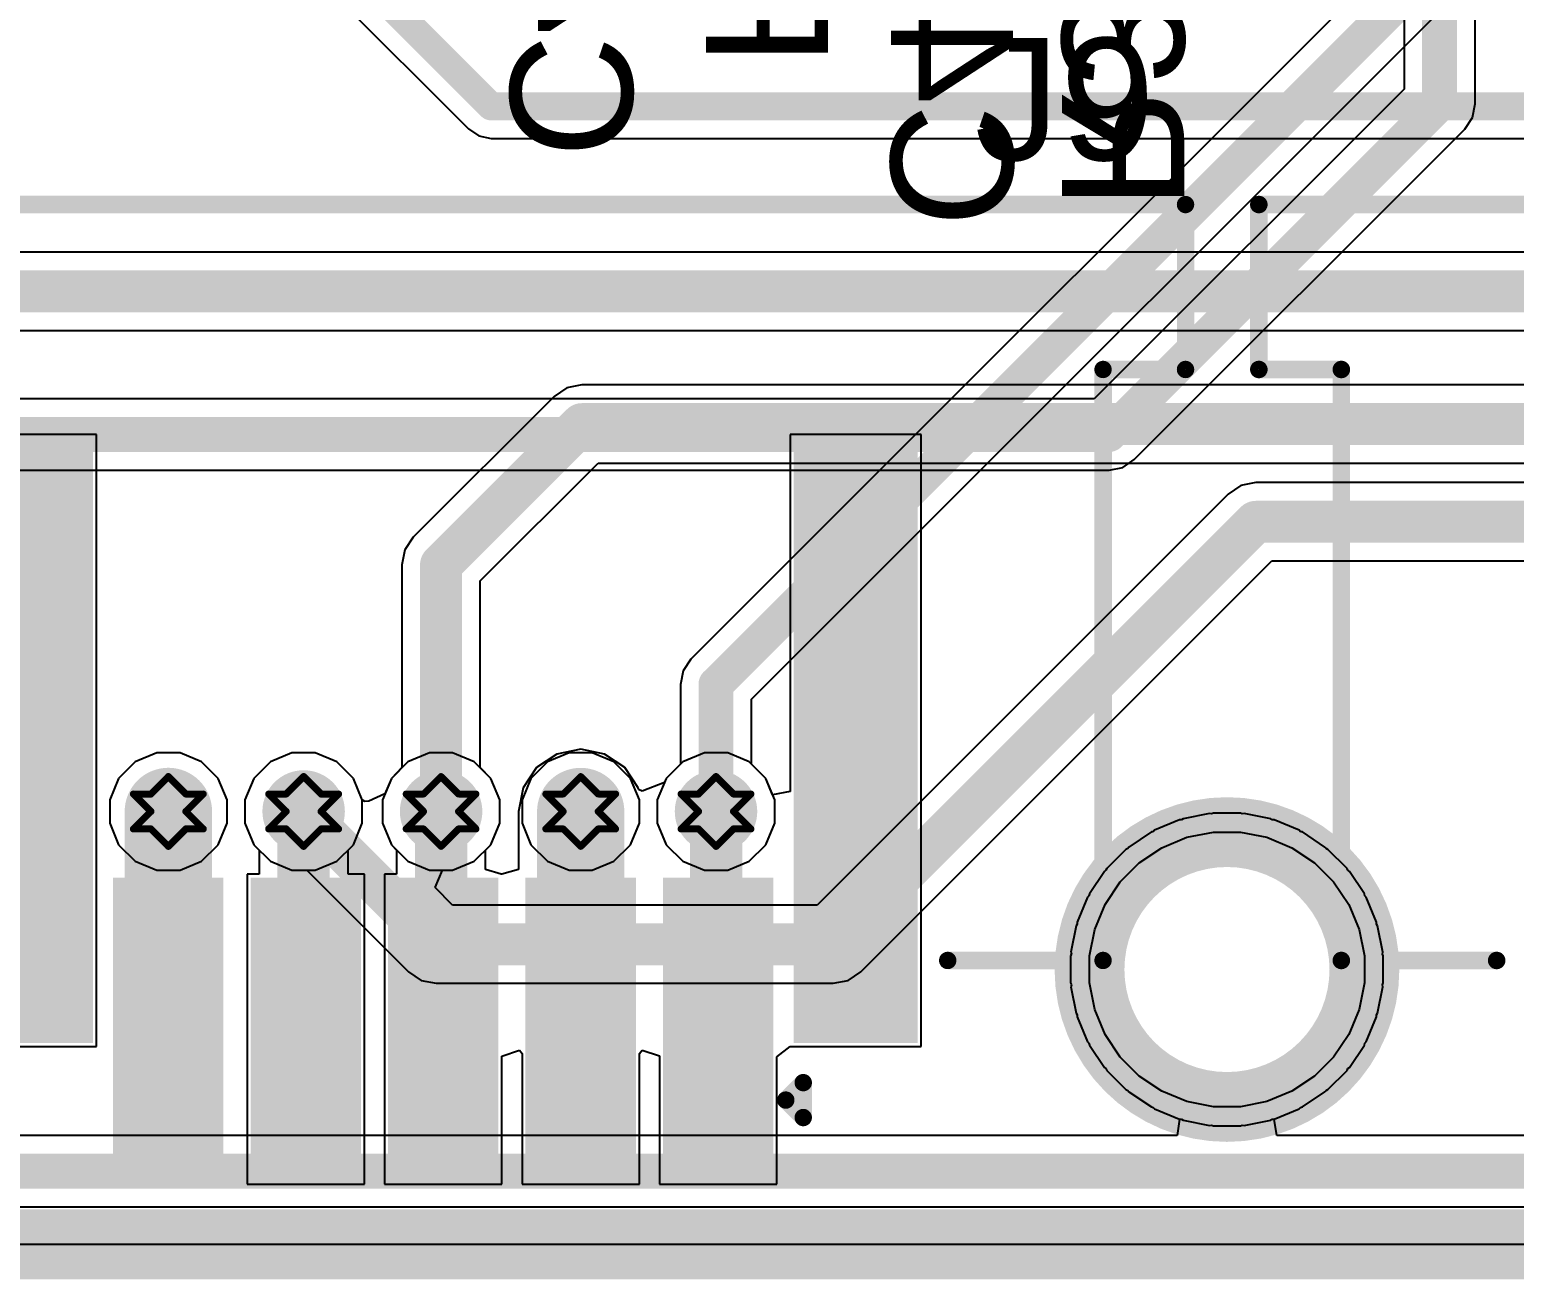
# Model space of a CAD drawing. Header units: inches. Extents: x -4 to 389, y 0 to 108.
# Drawn here: x 13.64 to 24.44, y -0.25 to 8.84 of the extents above; entities that cross this region are included whole.
import ezdxf

# ---------------------------------------------------------------- set-up
doc = ezdxf.new("R2010")
doc.units = ezdxf.units.IN
for name, color, linetype in [('Board Outline', 76, 'Continuous'), ('Bottom Layer', 5, 'Continuous'), ('Bottom Overlay', 54, 'Continuous'), ('Drill Drawing', 1, 'Continuous'), ('Multi-Layer', 9, 'Continuous'), ('Signal_1', 16, 'Continuous'), ('Signal_2', 76, 'Continuous'), ('Top Layer', 1, 'Continuous'), ('Top Overlay', 2, 'Continuous'), ('Top Paste', 8, 'Continuous'), ('Top Solder', 216, 'Continuous'), ('Via Holes', 16, 'Continuous')]:
    doc.layers.add(name, color=color, linetype=linetype)
doc.styles.add('Arial', font='', dxfattribs={"height": 0.2})
doc.styles.get('Arial').set_extended_font_data('Arial')

msp = doc.modelspace()

# ---------------------------------------------------------------- hatches: boundary and pattern name
at = {"layer": 'Bottom Layer'}
h = msp.add_hatch(color=5, dxfattribs=at)
edge = h.paths.add_edge_path()
edge.add_arc((14.645, 3.15), 0.3, 0, 360)
h = msp.add_hatch(color=5, dxfattribs=at)
edge = h.paths.add_edge_path()
edge.add_arc((15.629, 3.15), 0.3, 0, 360)
h = msp.add_hatch(color=5, dxfattribs=at)
edge = h.paths.add_edge_path()
edge.add_arc((16.629, 3.15), 0.3, 0, 360)
h = msp.add_hatch(color=5, dxfattribs=at)
edge = h.paths.add_edge_path()
edge.add_arc((17.645, 3.15), 0.3, 0, 360)
h = msp.add_hatch(color=5, dxfattribs=at)
edge = h.paths.add_edge_path()
edge.add_arc((18.629, 3.15), 0.3, 0, 360)
at = {"layer": 'Signal_1'}
h = msp.add_hatch(color=16, dxfattribs=at)
edge = h.paths.add_edge_path()
edge.add_arc((14.645, 3.15), 0.3, 0, 360)
h = msp.add_hatch(color=16, dxfattribs=at)
edge = h.paths.add_edge_path()
edge.add_arc((15.629, 3.15), 0.3, 0, 360)
h = msp.add_hatch(color=16, dxfattribs=at)
edge = h.paths.add_edge_path()
edge.add_arc((16.629, 3.15), 0.3, 0, 360)
h = msp.add_hatch(color=16, dxfattribs=at)
edge = h.paths.add_edge_path()
edge.add_arc((17.645, 3.15), 0.3, 0, 360)
h = msp.add_hatch(color=16, dxfattribs=at)
edge = h.paths.add_edge_path()
edge.add_arc((18.629, 3.15), 0.3, 0, 360)
at = {"layer": 'Signal_2'}
h = msp.add_hatch(color=76, dxfattribs=at)
edge = h.paths.add_edge_path()
edge.add_arc((14.645, 3.15), 0.3, 0, 360)
h = msp.add_hatch(color=76, dxfattribs=at)
edge = h.paths.add_edge_path()
edge.add_arc((15.629, 3.15), 0.3, 0, 360)
h = msp.add_hatch(color=76, dxfattribs=at)
edge = h.paths.add_edge_path()
edge.add_arc((16.629, 3.15), 0.3, 0, 360)
h = msp.add_hatch(color=76, dxfattribs=at)
edge = h.paths.add_edge_path()
edge.add_arc((17.645, 3.15), 0.3, 0, 360)
h = msp.add_hatch(color=76, dxfattribs=at)
edge = h.paths.add_edge_path()
edge.add_arc((18.629, 3.15), 0.3, 0, 360)
at = {"layer": 'Top Layer'}
for points in [[(13.995, 1.566), (13.295, 1.566), (13.295, 5.766), (13.995, 5.766)], [(19.995, 1.566), (19.295, 1.566), (19.295, 5.766), (19.995, 5.766)], [(14.945, 0.566), (14.345, 0.566), (14.345, 2.566), (14.945, 2.566)], [(15.945, 0.566), (15.345, 0.566), (15.345, 2.566), (15.945, 2.566)], [(16.945, 0.566), (16.345, 0.566), (16.345, 2.566), (16.945, 2.566)], [(17.945, 0.566), (17.345, 0.566), (17.345, 2.566), (17.945, 2.566)], [(18.945, 0.566), (18.345, 0.566), (18.345, 2.566), (18.945, 2.566)]]:
    msp.add_hatch(color=1, dxfattribs=at).paths.add_polyline_path(points)
h = msp.add_hatch(color=1, dxfattribs=at)
edge = h.paths.add_edge_path()
edge.add_arc((14.645, 3.15), 0.3, 0, 360)
h = msp.add_hatch(color=1, dxfattribs=at)
edge = h.paths.add_edge_path()
edge.add_arc((15.629, 3.15), 0.3, 0, 360)
h = msp.add_hatch(color=1, dxfattribs=at)
edge = h.paths.add_edge_path()
edge.add_arc((16.629, 3.15), 0.3, 0, 360)
h = msp.add_hatch(color=1, dxfattribs=at)
edge = h.paths.add_edge_path()
edge.add_arc((17.645, 3.15), 0.3, 0, 360)
h = msp.add_hatch(color=1, dxfattribs=at)
edge = h.paths.add_edge_path()
edge.add_arc((18.629, 3.15), 0.3, 0, 360)
at = {"layer": 'Top Paste'}
for points in [[(13.995, 1.566), (13.295, 1.566), (13.295, 5.766), (13.995, 5.766)], [(19.995, 1.566), (19.295, 1.566), (19.295, 5.766), (19.995, 5.766)], [(14.945, 0.566), (14.345, 0.566), (14.345, 2.566), (14.945, 2.566)], [(15.945, 0.566), (15.345, 0.566), (15.345, 2.566), (15.945, 2.566)], [(16.945, 0.566), (16.345, 0.566), (16.345, 2.566), (16.945, 2.566)], [(17.945, 0.566), (17.345, 0.566), (17.345, 2.566), (17.945, 2.566)], [(18.945, 0.566), (18.345, 0.566), (18.345, 2.566), (18.945, 2.566)]]:
    msp.add_hatch(color=8, dxfattribs=at).paths.add_polyline_path(points)
at = {"layer": 'Top Solder'}
for points in [[(14.096, 1.465), (13.193, 1.465), (13.193, 5.868), (14.096, 5.868)], [(20.096, 1.465), (19.193, 1.465), (19.193, 5.868), (20.096, 5.868)], [(15.046, 0.465), (14.243, 0.465), (14.243, 2.668), (15.046, 2.668)], [(16.046, 0.465), (15.243, 0.465), (15.243, 2.668), (16.046, 2.668)], [(17.046, 0.465), (16.243, 0.465), (16.243, 2.668), (17.046, 2.668)], [(18.046, 0.465), (17.243, 0.465), (17.243, 2.668), (18.046, 2.668)], [(19.046, 0.465), (18.243, 0.465), (18.243, 2.668), (19.046, 2.668)]]:
    msp.add_hatch(color=216, dxfattribs=at).paths.add_polyline_path(points)
at = {"layer": 'Via Holes'}
h = msp.add_hatch(color=7, dxfattribs=at)
edge = h.paths.add_edge_path()
edge.add_arc((14.645, 3.15), 0.15, 0, 360)
h = msp.add_hatch(color=7, dxfattribs=at)
edge = h.paths.add_edge_path()
edge.add_arc((15.629, 3.15), 0.15, 0, 360)
h = msp.add_hatch(color=7, dxfattribs=at)
edge = h.paths.add_edge_path()
edge.add_arc((16.629, 3.15), 0.15, 0, 360)
h = msp.add_hatch(color=7, dxfattribs=at)
edge = h.paths.add_edge_path()
edge.add_arc((17.645, 3.15), 0.15, 0, 360)
h = msp.add_hatch(color=7, dxfattribs=at)
edge = h.paths.add_edge_path()
edge.add_arc((18.629, 3.15), 0.15, 0, 360)

# ---------------------------------------------------------------- linework, layer by layer
at = {"layer": 'Board Outline'}
for points, const_width in [([(23.346, 2, 1), (21.346, 2, 1)], 0.508), ([(21.219, 2, 1), (21.473, 2, 1)], 0.254), ([(23.219, 2, 1), (23.473, 2, 1)], 0.254)]:
    msp.add_lwpolyline(points, format="xyb", close=True, dxfattribs=dict(at, const_width=const_width))
at = {"layer": 'Board Outline', "const_width": 0.508}
msp.add_lwpolyline([(0, 0), (45.009, 0)], dxfattribs=at)
at = {"layer": 'Bottom Layer'}
for p, q in [((17.452, 6.17), (16.427, 5.146)), ((17.544, 6.232), (17.452, 6.17)), ((17.452, 6.17), (17.452, 6.17)), ((17.653, 6.254), (17.544, 6.232)), ((28.856, 6.254), (17.653, 6.254)), ((17.653, 6.254), (17.653, 6.254)), ((16.913, 4.827), (17.771, 5.684)), ((17.771, 5.684), (28.974, 5.684)), ((22.446, 5.521), (22.354, 5.459)), ((22.555, 5.543), (22.446, 5.521)), ((31.004, 5.543), (22.555, 5.543)), ((22.354, 5.459), (19.364, 2.469)), ((22.354, 5.459), (22.354, 5.459)), ((16.427, 5.146), (16.365, 5.054)), ((16.365, 5.054), (16.344, 4.945)), ((19.683, 1.983), (22.673, 4.973)), ((22.673, 4.973), (31.122, 4.973)), ((16.344, 4.945), (16.344, 4.945)), ((16.344, 4.945), (16.344, 3.469)), ((16.913, 3.469), (16.913, 4.827)), ((15.544, 3.577), (15.387, 3.512)), ((15.714, 3.577), (15.544, 3.577)), ((15.871, 3.512), (15.714, 3.577)), ((17.56, 3.577), (17.403, 3.512)), ((17.729, 3.577), (17.56, 3.577)), ((17.886, 3.512), (17.729, 3.577)), ((18.544, 3.577), (18.387, 3.512)), ((18.714, 3.577), (18.544, 3.577)), ((18.871, 3.512), (18.714, 3.577)), ((15.387, 3.512), (15.267, 3.391)), ((15.991, 3.391), (15.871, 3.512)), ((16.344, 3.469), (16.267, 3.391)), ((16.991, 3.391), (16.913, 3.469)), ((17.403, 3.512), (17.283, 3.391)), ((18.007, 3.391), (17.886, 3.512)), ((18.387, 3.512), (18.267, 3.391)), ((18.991, 3.391), (18.871, 3.512)), ((15.267, 3.391), (15.202, 3.235)), ((16.056, 3.235), (15.991, 3.391)), ((16.267, 3.391), (16.22, 3.279)), ((17.056, 3.235), (16.991, 3.391)), ((17.283, 3.391), (17.218, 3.235)), ((18.072, 3.235), (18.007, 3.391)), ((18.267, 3.391), (18.202, 3.235)), ((19.056, 3.235), (18.991, 3.391)), ((16.22, 3.279), (16.104, 3.225)), ((15.202, 3.235), (15.202, 3.065)), ((16.075, 3.223), (16.056, 3.235)), ((16.104, 3.225), (16.075, 3.223)), ((17.056, 3.065), (17.056, 3.235)), ((17.218, 3.235), (17.218, 3.065)), ((18.072, 3.065), (18.072, 3.235)), ((18.202, 3.235), (18.202, 3.065)), ((19.056, 3.065), (19.056, 3.235)), ((22.22, 3.135), (22.027, 3.097)), ((22.234, 3.132), (22.22, 3.135)), ((22.247, 3.138), (22.234, 3.132)), ((22.444, 3.138), (22.247, 3.138)), ((22.457, 3.132), (22.444, 3.138)), ((22.471, 3.135), (22.457, 3.132)), ((22.664, 3.097), (22.471, 3.135)), ((15.202, 3.065), (15.267, 2.908)), ((16.991, 2.908), (17.056, 3.065)), ((17.218, 3.065), (17.283, 2.908)), ((18.007, 2.908), (18.072, 3.065)), ((18.202, 3.065), (18.267, 2.908)), ((18.991, 2.908), (19.056, 3.065)), ((22.001, 3.089), (21.819, 3.013)), ((22.015, 3.089), (22.001, 3.089)), ((22.027, 3.097), (22.015, 3.089)), ((22.676, 3.089), (22.664, 3.097)), ((22.69, 3.089), (22.676, 3.089)), ((22.872, 3.013), (22.69, 3.089)), ((21.796, 3.001), (21.632, 2.891)), ((21.809, 3.003), (21.796, 3.001)), ((21.819, 3.013), (21.809, 3.003)), ((22.882, 3.003), (22.872, 3.013)), ((22.896, 3.001), (22.882, 3.003)), ((23.059, 2.891), (22.896, 3.001)), ((15.267, 2.908), (15.387, 2.788)), ((16.87, 2.788), (16.991, 2.908)), ((17.283, 2.908), (17.403, 2.788)), ((17.886, 2.788), (18.007, 2.908)), ((18.267, 2.908), (18.387, 2.788)), ((18.871, 2.788), (18.991, 2.908)), ((21.611, 2.874), (21.472, 2.735)), ((21.624, 2.88), (21.611, 2.874)), ((21.632, 2.891), (21.624, 2.88)), ((23.067, 2.88), (23.059, 2.891)), ((23.08, 2.874), (23.067, 2.88)), ((23.22, 2.735), (23.08, 2.874)), ((15.387, 2.788), (15.544, 2.723)), ((15.544, 2.723), (15.653, 2.723)), ((15.653, 2.723), (16.393, 1.983)), ((16.586, 2.596), (16.639, 2.723)), ((16.639, 2.723), (16.713, 2.723)), ((16.713, 2.723), (16.87, 2.788)), ((17.403, 2.788), (17.56, 2.723)), ((17.56, 2.723), (17.729, 2.723)), ((17.729, 2.723), (17.886, 2.788)), ((18.387, 2.788), (18.544, 2.723)), ((18.544, 2.723), (18.714, 2.723)), ((18.714, 2.723), (18.871, 2.788)), ((21.455, 2.714), (21.345, 2.55)), ((21.466, 2.722), (21.455, 2.714)), ((21.472, 2.735), (21.466, 2.722)), ((23.225, 2.722), (23.22, 2.735)), ((23.237, 2.714), (23.225, 2.722)), ((23.346, 2.55), (23.237, 2.714)), ((16.712, 2.469), (16.586, 2.596)), ((21.332, 2.527), (21.257, 2.345)), ((21.342, 2.536), (21.332, 2.527)), ((21.345, 2.55), (21.342, 2.536)), ((23.349, 2.536), (23.346, 2.55)), ((23.359, 2.527), (23.349, 2.536)), ((23.434, 2.345), (23.359, 2.527)), ((19.364, 2.469), (16.712, 2.469)), ((21.249, 2.319), (21.211, 2.126)), ((21.257, 2.33), (21.249, 2.319)), ((21.257, 2.345), (21.257, 2.33)), ((23.434, 2.33), (23.434, 2.345)), ((23.442, 2.319), (23.434, 2.33)), ((23.48, 2.126), (23.442, 2.319)), ((21.214, 2.112), (21.208, 2.099)), ((21.208, 2.099), (21.208, 1.902)), ((21.211, 2.126), (21.214, 2.112)), ((23.478, 2.112), (23.48, 2.126)), ((23.483, 2.099), (23.478, 2.112)), ((23.483, 1.902), (23.483, 2.099)), ((16.393, 1.983), (16.393, 1.983)), ((16.393, 1.983), (16.485, 1.921)), ((19.591, 1.921), (19.683, 1.983)), ((16.485, 1.921), (16.594, 1.9)), ((16.594, 1.9), (16.594, 1.9)), ((16.594, 1.9), (19.482, 1.9)), ((19.482, 1.9), (19.591, 1.921)), ((19.482, 1.9), (19.482, 1.9)), ((21.208, 1.902), (21.214, 1.889)), ((21.214, 1.889), (21.211, 1.875)), ((21.211, 1.875), (21.249, 1.682)), ((23.442, 1.682), (23.48, 1.875)), ((23.478, 1.889), (23.483, 1.902)), ((23.48, 1.875), (23.478, 1.889)), ((21.249, 1.682), (21.257, 1.67)), ((21.257, 1.67), (21.257, 1.656)), ((21.257, 1.656), (21.332, 1.474)), ((23.359, 1.474), (23.434, 1.656)), ((23.434, 1.67), (23.442, 1.682)), ((23.434, 1.656), (23.434, 1.67)), ((21.332, 1.474), (21.342, 1.464)), ((21.342, 1.464), (21.345, 1.45)), ((21.345, 1.45), (21.455, 1.286)), ((23.237, 1.286), (23.346, 1.45)), ((23.346, 1.45), (23.349, 1.464)), ((23.349, 1.464), (23.359, 1.474)), ((21.455, 1.286), (21.466, 1.279)), ((21.466, 1.279), (21.472, 1.266)), ((21.472, 1.266), (21.611, 1.126)), ((23.08, 1.126), (23.22, 1.266)), ((23.22, 1.266), (23.225, 1.279)), ((23.225, 1.279), (23.237, 1.286)), ((21.611, 1.126), (21.624, 1.121)), ((21.624, 1.121), (21.632, 1.109)), ((21.632, 1.109), (21.796, 1)), ((22.896, 1), (23.059, 1.109)), ((23.059, 1.109), (23.067, 1.121)), ((23.067, 1.121), (23.08, 1.126)), ((21.796, 1), (21.809, 0.997)), ((21.809, 0.997), (21.819, 0.987)), ((21.819, 0.987), (22.001, 0.912)), ((22.69, 0.912), (22.872, 0.987)), ((22.872, 0.987), (22.882, 0.997)), ((22.882, 0.997), (22.896, 1)), ((22.001, 0.912), (22.015, 0.912)), ((22.015, 0.912), (22.027, 0.904)), ((22.027, 0.904), (22.22, 0.865)), ((22.22, 0.865), (22.234, 0.868)), ((22.234, 0.868), (22.247, 0.863)), ((22.444, 0.863), (22.457, 0.868)), ((22.457, 0.868), (22.471, 0.865)), ((22.471, 0.865), (22.664, 0.904)), ((22.664, 0.904), (22.676, 0.912)), ((22.676, 0.912), (22.69, 0.912)), ((22.247, 0.863), (22.444, 0.863)), ((45.009, 0), (0, 0))]:
    msp.add_line(p, q, dxfattribs=at)
at = {"layer": 'Bottom Layer', "const_width": 0.305}
for points in [[(16.629, 4.945), (17.653, 5.969)], [(17.653, 5.969), (28.974, 5.969)], [(19.482, 2.184), (22.555, 5.258)], [(22.555, 5.258), (31.122, 5.258)], [(16.629, 3.15), (16.629, 4.945)], [(15.629, 3.15), (16.594, 2.184)], [(16.594, 2.184), (19.482, 2.184)]]:
    msp.add_lwpolyline(points, dxfattribs=at)
at = {"layer": 'Bottom Layer', "const_width": 0.152}
for points in [[(17.577, 5.969, 1), (17.729, 5.969, 1)], [(17.577, 5.969, 1), (17.729, 5.969, 1)], [(22.479, 5.258, 1), (22.631, 5.258, 1)], [(22.479, 5.258, 1), (22.631, 5.258, 1)], [(16.552, 4.945, 1), (16.705, 4.945, 1)], [(16.552, 4.945, 1), (16.705, 4.945, 1)], [(15.553, 3.15, 1), (15.705, 3.15, 1)], [(16.552, 3.15, 1), (16.705, 3.15, 1)], [(16.518, 2.184, 1), (16.67, 2.184, 1)], [(16.518, 2.184, 1), (16.67, 2.184, 1)], [(19.406, 2.184, 1), (19.558, 2.184, 1)], [(19.406, 2.184, 1), (19.558, 2.184, 1)]]:
    msp.add_lwpolyline(points, format="xyb", close=True, dxfattribs=at)
at = {"layer": 'Drill Drawing', "const_width": 0.0508}
for points in [[(14.518, 3.277), (14.645, 3.404)], [(14.645, 3.404), (14.772, 3.277)], [(15.502, 3.277), (15.629, 3.404)], [(15.629, 3.404), (15.756, 3.277)], [(16.502, 3.277), (16.629, 3.404)], [(16.629, 3.404), (16.756, 3.277)], [(17.518, 3.277), (17.645, 3.404)], [(17.645, 3.404), (17.772, 3.277)], [(18.502, 3.277), (18.629, 3.404)], [(18.629, 3.404), (18.756, 3.277)], [(14.391, 3.277), (14.518, 3.15)], [(14.391, 3.277), (14.518, 3.277)], [(14.772, 3.277), (14.899, 3.277)], [(14.772, 3.15), (14.899, 3.277)], [(15.375, 3.277), (15.502, 3.15)], [(15.375, 3.277), (15.502, 3.277)], [(15.756, 3.277), (15.883, 3.277)], [(15.756, 3.15), (15.883, 3.277)], [(16.375, 3.277), (16.502, 3.15)], [(16.375, 3.277), (16.502, 3.277)], [(16.756, 3.277), (16.883, 3.277)], [(16.756, 3.15), (16.883, 3.277)], [(17.391, 3.277), (17.518, 3.15)], [(17.391, 3.277), (17.518, 3.277)], [(17.772, 3.277), (17.899, 3.277)], [(17.772, 3.15), (17.899, 3.277)], [(18.375, 3.277), (18.502, 3.15)], [(18.375, 3.277), (18.502, 3.277)], [(18.756, 3.277), (18.883, 3.277)], [(18.756, 3.15), (18.883, 3.277)], [(14.391, 3.023), (14.518, 3.15)], [(14.772, 3.15), (14.899, 3.023)], [(15.375, 3.023), (15.502, 3.15)], [(15.756, 3.15), (15.883, 3.023)], [(16.375, 3.023), (16.502, 3.15)], [(16.756, 3.15), (16.883, 3.023)], [(17.391, 3.023), (17.518, 3.15)], [(17.772, 3.15), (17.899, 3.023)], [(18.375, 3.023), (18.502, 3.15)], [(18.756, 3.15), (18.883, 3.023)], [(14.391, 3.023), (14.518, 3.023)], [(14.518, 3.023), (14.645, 2.896)], [(14.645, 2.896), (14.772, 3.023)], [(14.772, 3.023), (14.899, 3.023)], [(15.375, 3.023), (15.502, 3.023)], [(15.502, 3.023), (15.629, 2.896)], [(15.629, 2.896), (15.756, 3.023)], [(15.756, 3.023), (15.883, 3.023)], [(16.375, 3.023), (16.502, 3.023)], [(16.502, 3.023), (16.629, 2.896)], [(16.629, 2.896), (16.756, 3.023)], [(16.756, 3.023), (16.883, 3.023)], [(17.391, 3.023), (17.518, 3.023)], [(17.518, 3.023), (17.645, 2.896)], [(17.645, 2.896), (17.772, 3.023)], [(17.772, 3.023), (17.899, 3.023)], [(18.375, 3.023), (18.502, 3.023)], [(18.502, 3.023), (18.629, 2.896)], [(18.629, 2.896), (18.756, 3.023)], [(18.756, 3.023), (18.883, 3.023)]]:
    msp.add_lwpolyline(points, dxfattribs=at)
at = {"layer": 'Drill Drawing', "const_width": 0.0254}
for points in [[(14.632, 3.404, 1), (14.658, 3.404, 1)], [(14.632, 3.404, 1), (14.658, 3.404, 1)], [(15.616, 3.404, 1), (15.642, 3.404, 1)], [(15.616, 3.404, 1), (15.642, 3.404, 1)], [(16.616, 3.404, 1), (16.641, 3.404, 1)], [(16.616, 3.404, 1), (16.641, 3.404, 1)], [(17.632, 3.404, 1), (17.657, 3.404, 1)], [(17.632, 3.404, 1), (17.657, 3.404, 1)], [(18.616, 3.404, 1), (18.642, 3.404, 1)], [(18.616, 3.404, 1), (18.642, 3.404, 1)], [(14.378, 3.277, 1), (14.404, 3.277, 1)], [(14.378, 3.277, 1), (14.404, 3.277, 1)], [(14.505, 3.277, 1), (14.531, 3.277, 1)], [(14.505, 3.277, 1), (14.531, 3.277, 1)], [(14.759, 3.277, 1), (14.785, 3.277, 1)], [(14.759, 3.277, 1), (14.785, 3.277, 1)], [(14.886, 3.277, 1), (14.912, 3.277, 1)], [(14.886, 3.277, 1), (14.912, 3.277, 1)], [(15.362, 3.277, 1), (15.388, 3.277, 1)], [(15.362, 3.277, 1), (15.388, 3.277, 1)], [(15.489, 3.277, 1), (15.515, 3.277, 1)], [(15.489, 3.277, 1), (15.515, 3.277, 1)], [(15.743, 3.277, 1), (15.769, 3.277, 1)], [(15.743, 3.277, 1), (15.769, 3.277, 1)], [(15.87, 3.277, 1), (15.896, 3.277, 1)], [(15.87, 3.277, 1), (15.896, 3.277, 1)], [(16.362, 3.277, 1), (16.387, 3.277, 1)], [(16.362, 3.277, 1), (16.387, 3.277, 1)], [(16.489, 3.277, 1), (16.514, 3.277, 1)], [(16.489, 3.277, 1), (16.514, 3.277, 1)], [(16.743, 3.277, 1), (16.768, 3.277, 1)], [(16.743, 3.277, 1), (16.768, 3.277, 1)], [(16.87, 3.277, 1), (16.895, 3.277, 1)], [(16.87, 3.277, 1), (16.895, 3.277, 1)], [(17.378, 3.277, 1), (17.403, 3.277, 1)], [(17.378, 3.277, 1), (17.403, 3.277, 1)], [(17.505, 3.277, 1), (17.53, 3.277, 1)], [(17.505, 3.277, 1), (17.53, 3.277, 1)], [(17.759, 3.277, 1), (17.784, 3.277, 1)], [(17.759, 3.277, 1), (17.784, 3.277, 1)], [(17.886, 3.277, 1), (17.911, 3.277, 1)], [(17.886, 3.277, 1), (17.911, 3.277, 1)], [(18.362, 3.277, 1), (18.388, 3.277, 1)], [(18.362, 3.277, 1), (18.388, 3.277, 1)], [(18.489, 3.277, 1), (18.515, 3.277, 1)], [(18.489, 3.277, 1), (18.515, 3.277, 1)], [(18.743, 3.277, 1), (18.769, 3.277, 1)], [(18.743, 3.277, 1), (18.769, 3.277, 1)], [(18.87, 3.277, 1), (18.896, 3.277, 1)], [(18.87, 3.277, 1), (18.896, 3.277, 1)], [(14.505, 3.15, 1), (14.531, 3.15, 1)], [(14.505, 3.15, 1), (14.531, 3.15, 1)], [(14.759, 3.15, 1), (14.785, 3.15, 1)], [(14.759, 3.15, 1), (14.785, 3.15, 1)], [(15.489, 3.15, 1), (15.515, 3.15, 1)], [(15.489, 3.15, 1), (15.515, 3.15, 1)], [(15.743, 3.15, 1), (15.769, 3.15, 1)], [(15.743, 3.15, 1), (15.769, 3.15, 1)], [(16.489, 3.15, 1), (16.514, 3.15, 1)], [(16.489, 3.15, 1), (16.514, 3.15, 1)], [(16.743, 3.15, 1), (16.768, 3.15, 1)], [(16.743, 3.15, 1), (16.768, 3.15, 1)], [(17.505, 3.15, 1), (17.53, 3.15, 1)], [(17.505, 3.15, 1), (17.53, 3.15, 1)], [(17.759, 3.15, 1), (17.784, 3.15, 1)], [(17.759, 3.15, 1), (17.784, 3.15, 1)], [(18.489, 3.15, 1), (18.515, 3.15, 1)], [(18.489, 3.15, 1), (18.515, 3.15, 1)], [(18.743, 3.15, 1), (18.769, 3.15, 1)], [(18.743, 3.15, 1), (18.769, 3.15, 1)], [(14.378, 3.023, 1), (14.404, 3.023, 1)], [(14.378, 3.023, 1), (14.404, 3.023, 1)], [(14.505, 3.023, 1), (14.531, 3.023, 1)], [(14.505, 3.023, 1), (14.531, 3.023, 1)], [(14.759, 3.023, 1), (14.785, 3.023, 1)], [(14.759, 3.023, 1), (14.785, 3.023, 1)], [(14.886, 3.023, 1), (14.912, 3.023, 1)], [(14.886, 3.023, 1), (14.912, 3.023, 1)], [(15.362, 3.023, 1), (15.388, 3.023, 1)], [(15.362, 3.023, 1), (15.388, 3.023, 1)], [(15.489, 3.023, 1), (15.515, 3.023, 1)], [(15.489, 3.023, 1), (15.515, 3.023, 1)], [(15.743, 3.023, 1), (15.769, 3.023, 1)], [(15.743, 3.023, 1), (15.769, 3.023, 1)], [(15.87, 3.023, 1), (15.896, 3.023, 1)], [(15.87, 3.023, 1), (15.896, 3.023, 1)], [(16.362, 3.023, 1), (16.387, 3.023, 1)], [(16.362, 3.023, 1), (16.387, 3.023, 1)], [(16.489, 3.023, 1), (16.514, 3.023, 1)], [(16.489, 3.023, 1), (16.514, 3.023, 1)], [(16.743, 3.023, 1), (16.768, 3.023, 1)], [(16.743, 3.023, 1), (16.768, 3.023, 1)], [(16.87, 3.023, 1), (16.895, 3.023, 1)], [(16.87, 3.023, 1), (16.895, 3.023, 1)], [(17.378, 3.023, 1), (17.403, 3.023, 1)], [(17.378, 3.023, 1), (17.403, 3.023, 1)], [(17.505, 3.023, 1), (17.53, 3.023, 1)], [(17.505, 3.023, 1), (17.53, 3.023, 1)], [(17.759, 3.023, 1), (17.784, 3.023, 1)], [(17.759, 3.023, 1), (17.784, 3.023, 1)], [(17.886, 3.023, 1), (17.911, 3.023, 1)], [(17.886, 3.023, 1), (17.911, 3.023, 1)], [(18.362, 3.023, 1), (18.388, 3.023, 1)], [(18.362, 3.023, 1), (18.388, 3.023, 1)], [(18.489, 3.023, 1), (18.515, 3.023, 1)], [(18.489, 3.023, 1), (18.515, 3.023, 1)], [(18.743, 3.023, 1), (18.769, 3.023, 1)], [(18.743, 3.023, 1), (18.769, 3.023, 1)], [(18.87, 3.023, 1), (18.896, 3.023, 1)], [(18.87, 3.023, 1), (18.896, 3.023, 1)], [(14.632, 2.896, 1), (14.658, 2.896, 1)], [(14.632, 2.896, 1), (14.658, 2.896, 1)], [(15.616, 2.896, 1), (15.642, 2.896, 1)], [(15.616, 2.896, 1), (15.642, 2.896, 1)], [(16.616, 2.896, 1), (16.641, 2.896, 1)], [(16.616, 2.896, 1), (16.641, 2.896, 1)], [(17.632, 2.896, 1), (17.657, 2.896, 1)], [(17.632, 2.896, 1), (17.657, 2.896, 1)], [(18.616, 2.896, 1), (18.642, 2.896, 1)], [(18.616, 2.896, 1), (18.642, 2.896, 1)]]:
    msp.add_lwpolyline(points, format="xyb", close=True, dxfattribs=at)
at = {"layer": 'Multi-Layer'}
for p, q in [((21.872, 2.886), (22.054, 2.962)), ((22.054, 2.962), (22.247, 3)), ((22.247, 3), (22.346, 3)), ((22.346, 3), (22.444, 3)), ((22.444, 3), (22.637, 2.962)), ((22.637, 2.962), (22.819, 2.886)), ((21.708, 2.777), (21.872, 2.886)), ((22.819, 2.886), (22.983, 2.777)), ((21.569, 2.638), (21.708, 2.777)), ((22.983, 2.777), (23.122, 2.638)), ((21.459, 2.474), (21.569, 2.638)), ((23.122, 2.638), (23.232, 2.474)), ((21.384, 2.292), (21.459, 2.474)), ((23.232, 2.474), (23.307, 2.292)), ((21.346, 2.099), (21.384, 2.292)), ((23.307, 2.292), (23.346, 2.099)), ((21.346, 2), (21.346, 2.099)), ((23.346, 2.099), (23.346, 2)), ((21.346, 1.902), (21.346, 2)), ((23.346, 2), (23.346, 1.902)), ((21.384, 1.709), (21.346, 1.902)), ((23.346, 1.902), (23.307, 1.709)), ((21.459, 1.527), (21.384, 1.709)), ((23.307, 1.709), (23.232, 1.527)), ((21.569, 1.363), (21.459, 1.527)), ((23.232, 1.527), (23.122, 1.363)), ((21.708, 1.223), (21.569, 1.363)), ((23.122, 1.363), (22.983, 1.223)), ((21.872, 1.114), (21.708, 1.223)), ((22.983, 1.223), (22.819, 1.114)), ((22.054, 1.039), (21.872, 1.114)), ((22.819, 1.114), (22.637, 1.039)), ((22.247, 1), (22.054, 1.039)), ((22.346, 1), (22.247, 1)), ((22.346, 1), (22.346, 1)), ((22.444, 1), (22.346, 1)), ((22.637, 1.039), (22.444, 1))]:
    msp.add_line(p, q, dxfattribs=at)
at = {"layer": 'Signal_1'}
for p, q in [((28.875, 14.687), (19.197, 5.009)), ((19.563, 4.643), (29.317, 14.396)), ((19.197, 5.009), (18.446, 4.258)), ((18.888, 3.967), (19.563, 4.643)), ((18.446, 4.258), (18.39, 4.174)), ((18.39, 4.174), (18.37, 4.075)), ((18.37, 4.075), (18.37, 3.494)), ((18.888, 3.494), (18.888, 3.967)), ((14.56, 3.577), (14.403, 3.512)), ((14.73, 3.577), (14.56, 3.577)), ((14.887, 3.512), (14.73, 3.577)), ((15.544, 3.577), (15.387, 3.512)), ((15.714, 3.577), (15.544, 3.577)), ((15.871, 3.512), (15.714, 3.577)), ((16.544, 3.577), (16.387, 3.512)), ((16.713, 3.577), (16.544, 3.577)), ((16.87, 3.512), (16.713, 3.577)), ((14.403, 3.512), (14.283, 3.391)), ((15.007, 3.391), (14.887, 3.512)), ((15.387, 3.512), (15.267, 3.391)), ((15.991, 3.391), (15.871, 3.512)), ((16.387, 3.512), (16.267, 3.391)), ((16.991, 3.391), (16.87, 3.512)), ((18.37, 3.494), (18.267, 3.391)), ((18.991, 3.391), (18.888, 3.494)), ((14.283, 3.391), (14.218, 3.235)), ((15.072, 3.235), (15.007, 3.391)), ((15.267, 3.391), (15.202, 3.235)), ((16.056, 3.235), (15.991, 3.391)), ((16.267, 3.391), (16.202, 3.235)), ((17.056, 3.235), (16.991, 3.391)), ((18.267, 3.391), (18.202, 3.235)), ((19.056, 3.235), (18.991, 3.391)), ((14.218, 3.235), (14.218, 3.065)), ((15.072, 3.065), (15.072, 3.235)), ((15.202, 3.235), (15.202, 3.065)), ((16.056, 3.065), (16.056, 3.235)), ((16.202, 3.235), (16.202, 3.065)), ((17.056, 3.065), (17.056, 3.235)), ((18.202, 3.235), (18.202, 3.065)), ((19.056, 3.065), (19.056, 3.235)), ((22.22, 3.135), (22.027, 3.097)), ((22.234, 3.132), (22.22, 3.135)), ((22.247, 3.138), (22.234, 3.132)), ((22.444, 3.138), (22.247, 3.138)), ((22.457, 3.132), (22.444, 3.138)), ((22.471, 3.135), (22.457, 3.132)), ((22.664, 3.097), (22.471, 3.135)), ((14.218, 3.065), (14.283, 2.908)), ((15.007, 2.908), (15.072, 3.065)), ((15.202, 3.065), (15.267, 2.908)), ((15.991, 2.908), (16.056, 3.065)), ((16.202, 3.065), (16.267, 2.908)), ((16.991, 2.908), (17.056, 3.065)), ((18.202, 3.065), (18.267, 2.908)), ((18.991, 2.908), (19.056, 3.065)), ((22.001, 3.089), (21.819, 3.013)), ((22.015, 3.089), (22.001, 3.089)), ((22.027, 3.097), (22.015, 3.089)), ((22.676, 3.089), (22.664, 3.097)), ((22.69, 3.089), (22.676, 3.089)), ((22.872, 3.013), (22.69, 3.089)), ((21.796, 3.001), (21.632, 2.891)), ((21.809, 3.003), (21.796, 3.001)), ((21.819, 3.013), (21.809, 3.003)), ((22.882, 3.003), (22.872, 3.013)), ((22.896, 3.001), (22.882, 3.003)), ((23.059, 2.891), (22.896, 3.001)), ((14.283, 2.908), (14.403, 2.788)), ((14.887, 2.788), (15.007, 2.908)), ((15.267, 2.908), (15.387, 2.788)), ((15.871, 2.788), (15.991, 2.908)), ((16.267, 2.908), (16.387, 2.788)), ((16.87, 2.788), (16.991, 2.908)), ((18.267, 2.908), (18.387, 2.788)), ((18.871, 2.788), (18.991, 2.908)), ((21.611, 2.874), (21.472, 2.735)), ((21.624, 2.88), (21.611, 2.874)), ((21.632, 2.891), (21.624, 2.88)), ((23.067, 2.88), (23.059, 2.891)), ((23.08, 2.874), (23.067, 2.88)), ((23.22, 2.735), (23.08, 2.874)), ((14.403, 2.788), (14.56, 2.723)), ((14.56, 2.723), (14.73, 2.723)), ((14.73, 2.723), (14.887, 2.788)), ((15.387, 2.788), (15.544, 2.723)), ((15.544, 2.723), (15.714, 2.723)), ((15.714, 2.723), (15.871, 2.788)), ((16.387, 2.788), (16.544, 2.723)), ((16.544, 2.723), (16.713, 2.723)), ((16.713, 2.723), (16.87, 2.788)), ((18.387, 2.788), (18.544, 2.723)), ((18.544, 2.723), (18.714, 2.723)), ((18.714, 2.723), (18.871, 2.788)), ((21.455, 2.714), (21.345, 2.55)), ((21.466, 2.722), (21.455, 2.714)), ((21.472, 2.735), (21.466, 2.722)), ((23.225, 2.722), (23.22, 2.735)), ((23.237, 2.714), (23.225, 2.722)), ((23.346, 2.55), (23.237, 2.714)), ((21.332, 2.527), (21.257, 2.345)), ((21.342, 2.536), (21.332, 2.527)), ((21.345, 2.55), (21.342, 2.536)), ((23.349, 2.536), (23.346, 2.55)), ((23.359, 2.527), (23.349, 2.536)), ((23.434, 2.345), (23.359, 2.527)), ((21.249, 2.319), (21.211, 2.126)), ((21.257, 2.33), (21.249, 2.319)), ((21.257, 2.345), (21.257, 2.33)), ((23.434, 2.33), (23.434, 2.345)), ((23.442, 2.319), (23.434, 2.33)), ((23.48, 2.126), (23.442, 2.319)), ((21.214, 2.112), (21.208, 2.099)), ((21.208, 2.099), (21.208, 1.902)), ((21.211, 2.126), (21.214, 2.112)), ((23.478, 2.112), (23.48, 2.126)), ((23.483, 2.099), (23.478, 2.112)), ((23.483, 1.902), (23.483, 2.099)), ((21.208, 1.902), (21.214, 1.889)), ((21.214, 1.889), (21.211, 1.875)), ((21.211, 1.875), (21.249, 1.682)), ((23.442, 1.682), (23.48, 1.875)), ((23.478, 1.889), (23.483, 1.902)), ((23.48, 1.875), (23.478, 1.889)), ((21.249, 1.682), (21.257, 1.67)), ((21.257, 1.67), (21.257, 1.656)), ((21.257, 1.656), (21.332, 1.474)), ((23.359, 1.474), (23.434, 1.656)), ((23.434, 1.67), (23.442, 1.682)), ((23.434, 1.656), (23.434, 1.67)), ((21.332, 1.474), (21.342, 1.464)), ((21.342, 1.464), (21.345, 1.45)), ((21.345, 1.45), (21.455, 1.286)), ((23.237, 1.286), (23.346, 1.45)), ((23.346, 1.45), (23.349, 1.464)), ((23.349, 1.464), (23.359, 1.474)), ((21.455, 1.286), (21.466, 1.279)), ((21.466, 1.279), (21.472, 1.266)), ((21.472, 1.266), (21.611, 1.126)), ((23.08, 1.126), (23.22, 1.266)), ((23.22, 1.266), (23.225, 1.279)), ((23.225, 1.279), (23.237, 1.286)), ((21.611, 1.126), (21.624, 1.121)), ((21.624, 1.121), (21.632, 1.109)), ((21.632, 1.109), (21.796, 1)), ((22.896, 1), (23.059, 1.109)), ((23.059, 1.109), (23.067, 1.121)), ((23.067, 1.121), (23.08, 1.126)), ((21.796, 1), (21.809, 0.997)), ((21.809, 0.997), (21.819, 0.987)), ((21.819, 0.987), (22.001, 0.912)), ((22.69, 0.912), (22.872, 0.987)), ((22.872, 0.987), (22.882, 0.997)), ((22.882, 0.997), (22.896, 1)), ((22.001, 0.912), (21.983, 0.792)), ((22.709, 0.792), (22.69, 0.912)), ((21.983, 0.792), (11.463, 0.792)), ((28.588, 0.792), (22.709, 0.792)), ((5.512, 0.274), (28.695, 0.274)), ((45.009, 0), (0, 0))]:
    msp.add_line(p, q, dxfattribs=at)
at = {"layer": 'Signal_1', "const_width": 0.254}
for points in [[(19.38, 4.826), (29.134, 14.58)], [(18.629, 4.075), (19.38, 4.826)], [(18.629, 3.15), (18.629, 4.075)], [(5.512, 0.533), (28.695, 0.533)]]:
    msp.add_lwpolyline(points, dxfattribs=at)
at = {"layer": 'Signal_1', "const_width": 0.127}
for points in [[(19.317, 4.826, 1), (19.444, 4.826, 1)], [(19.317, 4.826, 1), (19.444, 4.826, 1)], [(18.565, 4.075, 1), (18.692, 4.075, 1)], [(18.565, 4.075, 1), (18.692, 4.075, 1)], [(18.565, 3.15, 1), (18.692, 3.15, 1)]]:
    msp.add_lwpolyline(points, format="xyb", close=True, dxfattribs=at)
at = {"layer": 'Signal_2'}
for p, q in [((24.152, 8.298), (24.152, 22.134)), ((23.634, 13.296), (23.634, 8.405)), ((23.634, 8.405), (21.381, 6.152)), ((24.133, 8.199), (24.152, 8.298)), ((21.672, 5.71), (24.076, 8.115)), ((24.076, 8.115), (24.133, 8.199)), ((21.381, 6.152), (8.636, 6.152)), ((8.743, 5.634), (21.488, 5.634)), ((21.488, 5.634), (21.588, 5.654)), ((21.588, 5.654), (21.672, 5.71)), ((14.56, 3.577), (14.403, 3.512)), ((14.73, 3.577), (14.56, 3.577)), ((14.887, 3.512), (14.73, 3.577)), ((15.544, 3.577), (15.387, 3.512)), ((15.714, 3.577), (15.544, 3.577)), ((15.871, 3.512), (15.714, 3.577)), ((16.544, 3.577), (16.387, 3.512)), ((16.713, 3.577), (16.544, 3.577)), ((16.87, 3.512), (16.713, 3.577)), ((18.544, 3.577), (18.387, 3.512)), ((18.714, 3.577), (18.544, 3.577)), ((18.871, 3.512), (18.714, 3.577)), ((14.403, 3.512), (14.283, 3.391)), ((15.007, 3.391), (14.887, 3.512)), ((15.387, 3.512), (15.267, 3.391)), ((15.991, 3.391), (15.871, 3.512)), ((16.387, 3.512), (16.267, 3.391)), ((16.991, 3.391), (16.87, 3.512)), ((18.387, 3.512), (18.267, 3.391)), ((18.991, 3.391), (18.871, 3.512)), ((14.283, 3.391), (14.218, 3.235)), ((15.072, 3.235), (15.007, 3.391)), ((15.267, 3.391), (15.202, 3.235)), ((16.056, 3.235), (15.991, 3.391)), ((16.267, 3.391), (16.202, 3.235)), ((17.056, 3.235), (16.991, 3.391)), ((18.267, 3.391), (18.202, 3.235)), ((19.056, 3.235), (18.991, 3.391)), ((14.218, 3.235), (14.218, 3.065)), ((15.072, 3.065), (15.072, 3.235)), ((15.202, 3.235), (15.202, 3.065)), ((16.056, 3.065), (16.056, 3.235)), ((16.202, 3.235), (16.202, 3.065)), ((17.056, 3.065), (17.056, 3.235)), ((18.202, 3.235), (18.202, 3.065)), ((19.056, 3.065), (19.056, 3.235)), ((22.22, 3.135), (22.027, 3.097)), ((22.234, 3.132), (22.22, 3.135)), ((22.247, 3.138), (22.234, 3.132)), ((22.444, 3.138), (22.247, 3.138)), ((22.457, 3.132), (22.444, 3.138)), ((22.471, 3.135), (22.457, 3.132)), ((22.664, 3.097), (22.471, 3.135)), ((14.218, 3.065), (14.283, 2.908)), ((15.007, 2.908), (15.072, 3.065)), ((15.202, 3.065), (15.267, 2.908)), ((15.991, 2.908), (16.056, 3.065)), ((16.202, 3.065), (16.267, 2.908)), ((16.991, 2.908), (17.056, 3.065)), ((18.202, 3.065), (18.267, 2.908)), ((18.991, 2.908), (19.056, 3.065)), ((22.001, 3.089), (21.819, 3.013)), ((22.015, 3.089), (22.001, 3.089)), ((22.027, 3.097), (22.015, 3.089)), ((22.676, 3.089), (22.664, 3.097)), ((22.69, 3.089), (22.676, 3.089)), ((22.872, 3.013), (22.69, 3.089)), ((21.796, 3.001), (21.632, 2.891)), ((21.809, 3.003), (21.796, 3.001)), ((21.819, 3.013), (21.809, 3.003)), ((22.882, 3.003), (22.872, 3.013)), ((22.896, 3.001), (22.882, 3.003)), ((23.059, 2.891), (22.896, 3.001)), ((14.283, 2.908), (14.403, 2.788)), ((14.887, 2.788), (15.007, 2.908)), ((15.267, 2.908), (15.387, 2.788)), ((15.871, 2.788), (15.991, 2.908)), ((16.267, 2.908), (16.387, 2.788)), ((16.87, 2.788), (16.991, 2.908)), ((18.267, 2.908), (18.387, 2.788)), ((18.871, 2.788), (18.991, 2.908)), ((21.611, 2.874), (21.472, 2.735)), ((21.624, 2.88), (21.611, 2.874)), ((21.632, 2.891), (21.624, 2.88)), ((23.067, 2.88), (23.059, 2.891)), ((23.08, 2.874), (23.067, 2.88)), ((23.22, 2.735), (23.08, 2.874)), ((14.403, 2.788), (14.56, 2.723)), ((14.56, 2.723), (14.73, 2.723)), ((14.73, 2.723), (14.887, 2.788)), ((15.387, 2.788), (15.544, 2.723)), ((15.544, 2.723), (15.714, 2.723)), ((15.714, 2.723), (15.871, 2.788)), ((16.387, 2.788), (16.544, 2.723)), ((16.544, 2.723), (16.713, 2.723)), ((16.713, 2.723), (16.87, 2.788)), ((18.387, 2.788), (18.544, 2.723)), ((18.544, 2.723), (18.714, 2.723)), ((18.714, 2.723), (18.871, 2.788)), ((21.455, 2.714), (21.345, 2.55)), ((21.466, 2.722), (21.455, 2.714)), ((21.472, 2.735), (21.466, 2.722)), ((23.225, 2.722), (23.22, 2.735)), ((23.237, 2.714), (23.225, 2.722)), ((23.346, 2.55), (23.237, 2.714)), ((21.332, 2.527), (21.257, 2.345)), ((21.342, 2.536), (21.332, 2.527)), ((21.345, 2.55), (21.342, 2.536)), ((23.349, 2.536), (23.346, 2.55)), ((23.359, 2.527), (23.349, 2.536)), ((23.434, 2.345), (23.359, 2.527)), ((21.249, 2.319), (21.211, 2.126)), ((21.257, 2.33), (21.249, 2.319)), ((21.257, 2.345), (21.257, 2.33)), ((23.434, 2.33), (23.434, 2.345)), ((23.442, 2.319), (23.434, 2.33)), ((23.48, 2.126), (23.442, 2.319)), ((21.214, 2.112), (21.208, 2.099)), ((21.208, 2.099), (21.208, 1.902)), ((21.211, 2.126), (21.214, 2.112)), ((23.478, 2.112), (23.48, 2.126)), ((23.483, 2.099), (23.478, 2.112)), ((23.483, 1.902), (23.483, 2.099)), ((21.208, 1.902), (21.214, 1.889)), ((21.214, 1.889), (21.211, 1.875)), ((21.211, 1.875), (21.249, 1.682)), ((23.442, 1.682), (23.48, 1.875)), ((23.478, 1.889), (23.483, 1.902)), ((23.48, 1.875), (23.478, 1.889)), ((21.249, 1.682), (21.257, 1.67)), ((21.257, 1.67), (21.257, 1.656)), ((21.257, 1.656), (21.332, 1.474)), ((23.359, 1.474), (23.434, 1.656)), ((23.434, 1.67), (23.442, 1.682)), ((23.434, 1.656), (23.434, 1.67)), ((21.332, 1.474), (21.342, 1.464)), ((21.342, 1.464), (21.345, 1.45)), ((21.345, 1.45), (21.455, 1.286)), ((23.237, 1.286), (23.346, 1.45)), ((23.346, 1.45), (23.349, 1.464)), ((23.349, 1.464), (23.359, 1.474)), ((21.455, 1.286), (21.466, 1.279)), ((21.466, 1.279), (21.472, 1.266)), ((21.472, 1.266), (21.611, 1.126)), ((23.08, 1.126), (23.22, 1.266)), ((23.22, 1.266), (23.225, 1.279)), ((23.225, 1.279), (23.237, 1.286)), ((21.611, 1.126), (21.624, 1.121)), ((21.624, 1.121), (21.632, 1.109)), ((21.632, 1.109), (21.796, 1)), ((22.896, 1), (23.059, 1.109)), ((23.059, 1.109), (23.067, 1.121)), ((23.067, 1.121), (23.08, 1.126)), ((21.796, 1), (21.809, 0.997)), ((21.809, 0.997), (21.819, 0.987)), ((21.819, 0.987), (22.001, 0.912)), ((22.69, 0.912), (22.872, 0.987)), ((22.872, 0.987), (22.882, 0.997)), ((22.882, 0.997), (22.896, 1)), ((22.001, 0.912), (22.015, 0.912)), ((22.015, 0.912), (22.027, 0.904)), ((22.027, 0.904), (22.22, 0.865)), ((22.22, 0.865), (22.234, 0.868)), ((22.234, 0.868), (22.247, 0.863)), ((22.444, 0.863), (22.457, 0.868)), ((22.457, 0.868), (22.471, 0.865)), ((22.471, 0.865), (22.664, 0.904)), ((22.664, 0.904), (22.676, 0.912)), ((22.676, 0.912), (22.69, 0.912)), ((22.247, 0.863), (22.444, 0.863)), ((45.009, 0), (0, 0))]:
    msp.add_line(p, q, dxfattribs=at)
at = {"layer": 'Signal_2', "const_width": 0.254}
for points in [[(23.893, 8.298), (23.893, 22.479)], [(21.488, 5.893), (23.893, 8.298)], [(8.636, 5.893), (21.488, 5.893)]]:
    msp.add_lwpolyline(points, dxfattribs=at)
at = {"layer": 'Signal_2', "const_width": 0.127}
for points in [[(23.83, 8.298, 1), (23.957, 8.298, 1)], [(23.83, 8.298, 1), (23.957, 8.298, 1)], [(21.425, 5.893, 1), (21.552, 5.893, 1)], [(21.425, 5.893, 1), (21.552, 5.893, 1)]]:
    msp.add_lwpolyline(points, format="xyb", close=True, dxfattribs=at)
at = {"layer": 'Top Layer'}
for p, q in [((15.304, 9.64), (16.828, 8.116)), ((16.828, 8.116), (16.903, 8.065)), ((16.903, 8.065), (16.993, 8.047)), ((16.993, 8.047), (29.733, 8.047)), ((33.438, 7.219), (6.833, 7.219)), ((6.951, 6.649), (30.51, 6.649)), ((14.122, 5.893), (13.168, 5.893)), ((14.122, 1.439), (14.122, 5.893)), ((20.122, 5.893), (19.168, 5.893)), ((19.168, 5.893), (19.168, 3.296)), ((20.122, 1.439), (20.122, 5.893)), ((15.544, 3.577), (15.387, 3.512)), ((15.714, 3.577), (15.544, 3.577)), ((15.871, 3.512), (15.714, 3.577)), ((16.544, 3.577), (16.387, 3.512)), ((16.713, 3.577), (16.544, 3.577)), ((16.87, 3.512), (16.713, 3.577)), ((17.471, 3.568), (17.324, 3.47)), ((17.645, 3.603), (17.471, 3.568)), ((17.818, 3.568), (17.645, 3.603)), ((17.965, 3.47), (17.818, 3.568)), ((18.544, 3.577), (18.387, 3.512)), ((18.714, 3.577), (18.544, 3.577)), ((18.871, 3.512), (18.714, 3.577)), ((15.387, 3.512), (15.267, 3.391)), ((15.991, 3.391), (15.871, 3.512)), ((16.387, 3.512), (16.267, 3.391)), ((16.991, 3.391), (16.87, 3.512)), ((17.324, 3.47), (17.226, 3.323)), ((18.063, 3.323), (17.965, 3.47)), ((18.387, 3.512), (18.267, 3.391)), ((18.991, 3.391), (18.871, 3.512)), ((15.267, 3.391), (15.202, 3.235)), ((16.056, 3.235), (15.991, 3.391)), ((16.267, 3.391), (16.202, 3.235)), ((17.056, 3.235), (16.991, 3.391)), ((18.254, 3.36), (18.091, 3.298)), ((18.267, 3.391), (18.254, 3.36)), ((19.041, 3.271), (18.991, 3.391)), ((17.226, 3.323), (17.191, 3.15)), ((18.066, 3.309), (18.063, 3.323)), ((18.091, 3.298), (18.066, 3.309)), ((19.168, 3.296), (19.041, 3.271)), ((15.202, 3.235), (15.202, 3.065)), ((16.056, 3.065), (16.056, 3.235)), ((16.202, 3.235), (16.202, 3.065)), ((17.056, 3.065), (17.056, 3.235)), ((17.191, 3.15), (17.191, 2.729)), ((22.22, 3.135), (22.027, 3.097)), ((22.234, 3.132), (22.22, 3.135)), ((22.247, 3.138), (22.234, 3.132)), ((22.444, 3.138), (22.247, 3.138)), ((22.457, 3.132), (22.444, 3.138)), ((22.471, 3.135), (22.457, 3.132)), ((22.664, 3.097), (22.471, 3.135)), ((15.202, 3.065), (15.267, 2.908)), ((15.991, 2.908), (16.056, 3.065)), ((16.202, 3.065), (16.267, 2.908)), ((16.991, 2.908), (17.056, 3.065)), ((22.001, 3.089), (21.819, 3.013)), ((22.015, 3.089), (22.001, 3.089)), ((22.027, 3.097), (22.015, 3.089)), ((22.676, 3.089), (22.664, 3.097)), ((22.69, 3.089), (22.676, 3.089)), ((22.872, 3.013), (22.69, 3.089)), ((21.796, 3.001), (21.632, 2.891)), ((21.809, 3.003), (21.796, 3.001)), ((21.819, 3.013), (21.809, 3.003)), ((22.882, 3.003), (22.872, 3.013)), ((22.896, 3.001), (22.882, 3.003)), ((23.059, 2.891), (22.896, 3.001)), ((15.267, 2.908), (15.305, 2.869)), ((15.305, 2.869), (15.305, 2.693)), ((15.953, 2.869), (15.991, 2.908)), ((15.953, 2.693), (15.953, 2.869)), ((16.267, 2.908), (16.305, 2.869)), ((16.305, 2.869), (16.305, 2.693)), ((16.952, 2.869), (16.991, 2.908)), ((16.952, 2.729), (16.952, 2.869)), ((21.611, 2.874), (21.472, 2.735)), ((21.624, 2.88), (21.611, 2.874)), ((21.632, 2.891), (21.624, 2.88)), ((23.067, 2.88), (23.059, 2.891)), ((23.08, 2.874), (23.067, 2.88)), ((23.22, 2.735), (23.08, 2.874)), ((17.066, 2.695), (16.952, 2.729)), ((17.191, 2.729), (17.071, 2.695)), ((21.455, 2.714), (21.345, 2.55)), ((21.466, 2.722), (21.455, 2.714)), ((21.472, 2.735), (21.466, 2.722)), ((23.225, 2.722), (23.22, 2.735)), ((23.237, 2.714), (23.225, 2.722)), ((23.346, 2.55), (23.237, 2.714)), ((15.305, 2.693), (15.218, 2.693)), ((15.218, 2.693), (15.218, 0.439)), ((16.072, 2.693), (15.953, 2.693)), ((16.072, 0.439), (16.072, 2.693)), ((16.305, 2.693), (16.218, 2.693)), ((16.218, 2.693), (16.218, 0.439)), ((17.071, 2.695), (17.066, 2.695)), ((21.332, 2.527), (21.257, 2.345)), ((21.342, 2.536), (21.332, 2.527)), ((21.345, 2.55), (21.342, 2.536)), ((23.349, 2.536), (23.346, 2.55)), ((23.359, 2.527), (23.349, 2.536)), ((23.434, 2.345), (23.359, 2.527)), ((21.249, 2.319), (21.211, 2.126)), ((21.257, 2.33), (21.249, 2.319)), ((21.257, 2.345), (21.257, 2.33)), ((23.434, 2.33), (23.434, 2.345)), ((23.442, 2.319), (23.434, 2.33)), ((23.48, 2.126), (23.442, 2.319)), ((21.214, 2.112), (21.208, 2.099)), ((21.208, 2.099), (21.208, 1.902)), ((21.211, 2.126), (21.214, 2.112)), ((23.478, 2.112), (23.48, 2.126)), ((23.483, 2.099), (23.478, 2.112)), ((23.483, 1.902), (23.483, 2.099)), ((21.208, 1.902), (21.214, 1.889)), ((21.214, 1.889), (21.211, 1.875)), ((21.211, 1.875), (21.249, 1.682)), ((23.442, 1.682), (23.48, 1.875)), ((23.478, 1.889), (23.483, 1.902)), ((23.48, 1.875), (23.478, 1.889)), ((21.249, 1.682), (21.257, 1.67)), ((21.257, 1.67), (21.257, 1.656)), ((21.257, 1.656), (21.332, 1.474)), ((23.359, 1.474), (23.434, 1.656)), ((23.434, 1.67), (23.442, 1.682)), ((23.434, 1.656), (23.434, 1.67)), ((13.168, 1.439), (14.122, 1.439)), ((17.072, 1.37), (17.199, 1.414)), ((17.199, 1.414), (17.218, 1.389)), ((18.072, 1.39), (18.091, 1.414)), ((18.091, 1.414), (18.218, 1.371)), ((19.072, 1.364), (19.168, 1.439)), ((19.168, 1.439), (19.199, 1.439)), ((19.199, 1.439), (20.122, 1.439)), ((21.332, 1.474), (21.342, 1.464)), ((21.342, 1.464), (21.345, 1.45)), ((21.345, 1.45), (21.455, 1.286)), ((23.237, 1.286), (23.346, 1.45)), ((23.346, 1.45), (23.349, 1.464)), ((23.349, 1.464), (23.359, 1.474)), ((17.072, 0.439), (17.072, 1.37)), ((17.218, 1.389), (17.218, 0.439)), ((18.072, 0.439), (18.072, 1.39)), ((18.218, 1.371), (18.218, 0.439)), ((19.072, 0.439), (19.072, 1.364)), ((21.455, 1.286), (21.466, 1.279)), ((21.466, 1.279), (21.472, 1.266)), ((21.472, 1.266), (21.611, 1.126)), ((23.08, 1.126), (23.22, 1.266)), ((23.22, 1.266), (23.225, 1.279)), ((23.225, 1.279), (23.237, 1.286)), ((21.611, 1.126), (21.624, 1.121)), ((21.624, 1.121), (21.632, 1.109)), ((21.632, 1.109), (21.796, 1)), ((22.896, 1), (23.059, 1.109)), ((23.059, 1.109), (23.067, 1.121)), ((23.067, 1.121), (23.08, 1.126)), ((21.796, 1), (21.809, 0.997)), ((21.809, 0.997), (21.819, 0.987)), ((21.819, 0.987), (22.001, 0.912)), ((22.69, 0.912), (22.872, 0.987)), ((22.872, 0.987), (22.882, 0.997)), ((22.882, 0.997), (22.896, 1)), ((22.001, 0.912), (22.015, 0.912)), ((22.015, 0.912), (22.027, 0.904)), ((22.027, 0.904), (22.22, 0.865)), ((22.22, 0.865), (22.234, 0.868)), ((22.234, 0.868), (22.247, 0.863)), ((22.444, 0.863), (22.457, 0.868)), ((22.457, 0.868), (22.471, 0.865)), ((22.471, 0.865), (22.664, 0.904)), ((22.664, 0.904), (22.676, 0.912)), ((22.676, 0.912), (22.69, 0.912)), ((22.247, 0.863), (22.444, 0.863)), ((15.218, 0.439), (16.072, 0.439)), ((16.218, 0.439), (17.072, 0.439)), ((17.218, 0.439), (18.072, 0.439)), ((18.218, 0.439), (19.072, 0.439)), ((45.009, 0), (0, 0))]:
    msp.add_line(p, q, dxfattribs=at)
for points, const_width in [([(15.469, 9.804), (16.993, 8.28)], 0.203), ([(16.993, 8.28), (30.099, 8.28)], 0.203), ([(6.833, 6.934), (40.335, 6.934)], 0.305), ([(14.645, 1.549), (14.645, 3.15)], 0.635), ([(17.645, 1.549), (17.645, 3.15)], 0.635), ([(16.629, 1.532), (16.629, 3.175)], 0.381), ([(15.629, 1.532), (15.629, 3.15)], 0.381), ([(18.629, 1.532), (18.629, 3.15)], 0.381)]:
    msp.add_lwpolyline(points, dxfattribs=dict(at, const_width=const_width))
for points, const_width in [([(16.942, 8.28, 1), (17.043, 8.28, 1)], 0.102), ([(16.942, 8.28, 1), (17.043, 8.28, 1)], 0.102), ([(14.486, 3.15, 1), (14.804, 3.15, 1)], 0.318), ([(17.486, 3.15, 1), (17.803, 3.15, 1)], 0.318), ([(16.533, 3.175, 1), (16.724, 3.175, 1)], 0.191), ([(15.534, 3.15, 1), (15.724, 3.15, 1)], 0.191), ([(18.534, 3.15, 1), (18.724, 3.15, 1)], 0.191), ([(14.486, 1.549, 1), (14.804, 1.549, 1)], 0.318), ([(17.486, 1.549, 1), (17.803, 1.549, 1)], 0.318), ([(15.534, 1.532, 1), (15.724, 1.532, 1)], 0.191), ([(16.533, 1.532, 1), (16.724, 1.532, 1)], 0.191), ([(18.534, 1.532, 1), (18.724, 1.532, 1)], 0.191)]:
    msp.add_lwpolyline(points, format="xyb", close=True, dxfattribs=dict(at, const_width=const_width))
at = {"layer": 'Top Overlay', "const_width": 0.127}
for points in [[(11.245, 7.566), (22.045, 7.566)], [(22.045, 6.366), (22.045, 7.566)], [(22.578, 7.566), (33.378, 7.566)], [(22.578, 6.366), (22.578, 7.566)], [(21.445, 6.366), (22.045, 6.366)], [(21.445, 2.066), (21.445, 6.366)], [(22.578, 6.366), (23.178, 6.366)], [(23.178, 2.066), (23.178, 6.366)], [(20.315, 2.066), (21.445, 2.066)], [(23.178, 2.066), (24.308, 2.066)], [(19.137, 1.05), (19.264, 1.177)], [(19.264, 0.923), (19.264, 1.177)], [(19.137, 1.05), (19.264, 0.923)]]:
    msp.add_lwpolyline(points, dxfattribs=at)
at = {"layer": 'Top Overlay', "const_width": 0.0635}
for points in [[(22.013, 7.566, 1), (22.076, 7.566, 1)], [(22.013, 7.566, 1), (22.076, 7.566, 1)], [(22.546, 7.566, 1), (22.61, 7.566, 1)], [(22.546, 7.566, 1), (22.61, 7.566, 1)], [(21.413, 6.366, 1), (21.476, 6.366, 1)], [(21.413, 6.366, 1), (21.476, 6.366, 1)], [(22.013, 6.366, 1), (22.076, 6.366, 1)], [(22.013, 6.366, 1), (22.076, 6.366, 1)], [(22.546, 6.366, 1), (22.61, 6.366, 1)], [(22.546, 6.366, 1), (22.61, 6.366, 1)], [(23.146, 6.366, 1), (23.21, 6.366, 1)], [(23.146, 6.366, 1), (23.21, 6.366, 1)], [(20.283, 2.066, 1), (20.346, 2.066, 1)], [(21.413, 2.066, 1), (21.476, 2.066, 1)], [(21.413, 2.066, 1), (21.476, 2.066, 1)], [(23.146, 2.066, 1), (23.21, 2.066, 1)], [(23.146, 2.066, 1), (23.21, 2.066, 1)], [(24.276, 2.066, 1), (24.34, 2.066, 1)], [(19.232, 1.177, 1), (19.295, 1.177, 1)], [(19.232, 1.177, 1), (19.295, 1.177, 1)], [(19.105, 1.05, 1), (19.168, 1.05, 1)], [(19.105, 1.05, 1), (19.168, 1.05, 1)], [(19.232, 0.923, 1), (19.295, 0.923, 1)], [(19.232, 0.923, 1), (19.295, 0.923, 1)]]:
    msp.add_lwpolyline(points, format="xyb", close=True, dxfattribs=at)

# ---------------------------------------------------------------- texts
at = {"layer": 'Bottom Overlay', "style": 'Arial', "text_generation_flag": 2}
for s, p in [('R36', (18.555, 8.569)), ('C41', (17.132, 7.904)), ('R35', (21.146, 7.527)), ('C43', (19.901, 7.4))]:
    msp.add_text(s, height=0.889, rotation=270, dxfattribs=at).set_placement(p)
at = {"layer": 'Top Overlay', "style": 'Arial'}
msp.add_text('J9', height=0.889, dxfattribs=at).set_placement((20.511, 7.889))

doc.saveas('drawing.dxf')
